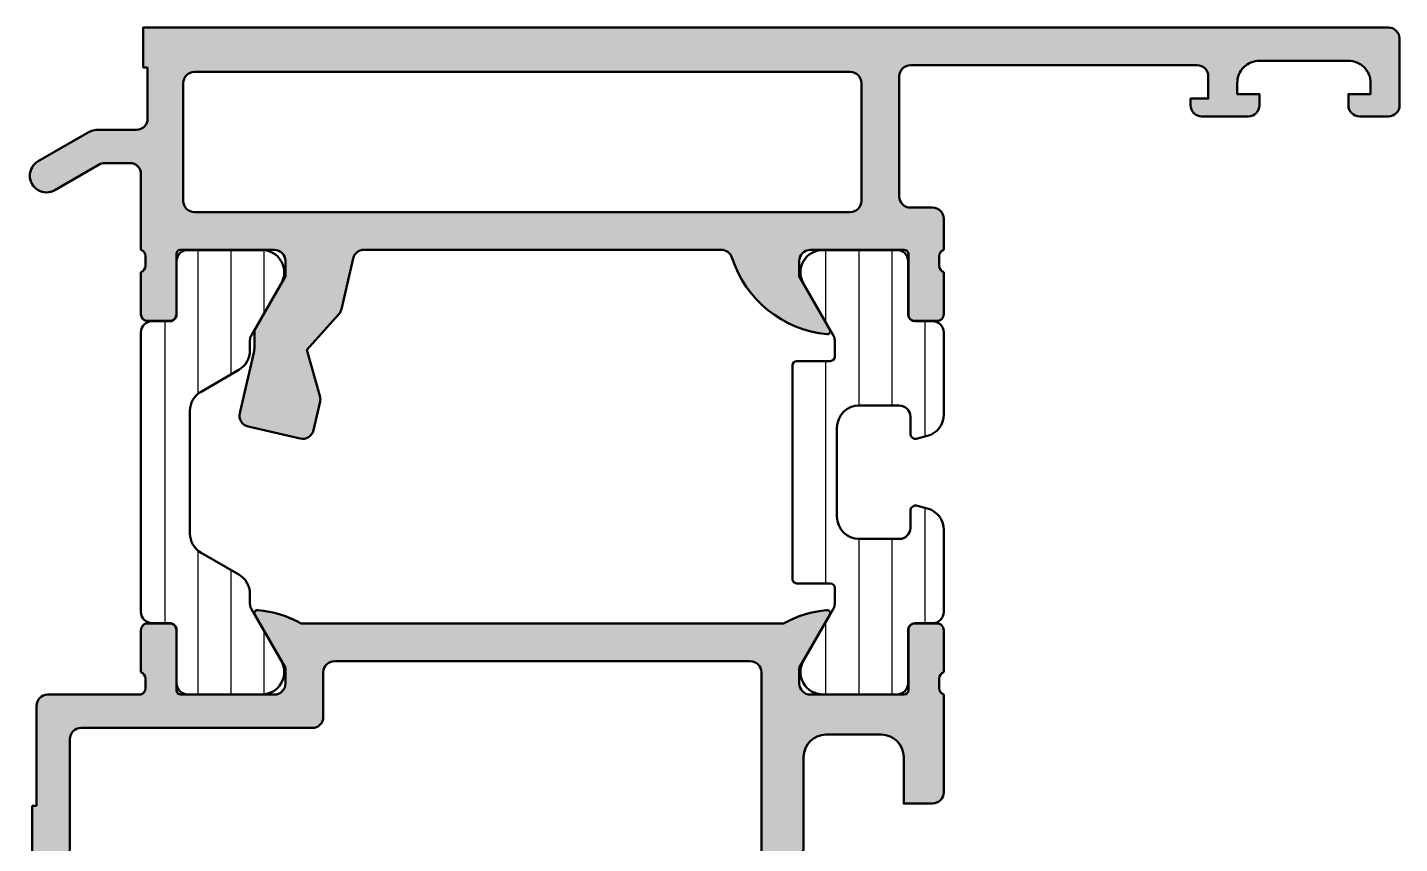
# Model space of a CAD drawing. Extents: x -4.7 to 57, y -73.4 to 0.
# Drawn here: x -4.7 to 57, y -36.7 to 0 of the extents above; entities that cross this region are included whole.
import ezdxf

# ---------------------------------------------------------------- set-up
doc = ezdxf.new("R2010")
doc.units = 0
for name, color, linetype, lineweight in [('0S-Alu contour', 7, 'Continuous', 50), ('0S-Alu hatch', 252, 'Continuous', 25), ('0S-Plastic contour', 254, 'Continuous', 50), ('0S-Plastic hatch', 253, 'Continuous', 25)]:
    doc.layers.add(name, color=color, linetype=linetype, lineweight=lineweight)
pattern_1 = [(90, (0, 0), (-1.4859, 0), [])]

# ---------------------------------------------------------------- blocks, each defined once
blk = doc.blocks.new('479960__6F3F9EEA_A946_49CF_B6DF_E393B6984771_')
at = {"layer": '0S-Alu hatch'}
h = blk.add_hatch(color=256, dxfattribs=at)
edge = h.paths.add_edge_path()
edge.add_line((0.7000000000000002, -1.799999999999998), (0.5, -1.799999999999998))
edge.add_line((0.5, -1.799999999999998), (0.5, 0))
edge.add_line((0.5, 0), (56.5, 0))
edge.add_ellipse((56.5, -0.5000000000000105), major_axis=(-0.5000000000000105, 0), ratio=1, start_angle=180, end_angle=270, ccw=False)
edge.add_line((57.00000000000001, -0.5000000000000068), (57, -3.499999999999996))
edge.add_ellipse((56.50000000000001, -3.5), major_axis=(-0.4999999999999929, 0), ratio=1, start_angle=89.9999999999992, end_angle=180, ccw=False)
edge.add_line((56.5, -3.999999999999993), (55.2, -3.999999999999996))
edge.add_ellipse((55.19999999999999, -3.500000000000001), major_axis=(-0.4999999999999947, 0), ratio=1, start_angle=0, end_angle=90.0000000000008, ccw=False)
edge.add_line((54.7, -3.499999999999996), (54.69999999999999, -2.999999999999996))
edge.add_line((54.69999999999999, -2.999999999999996), (55.7, -2.999999999999996))
edge.add_line((55.7, -2.999999999999996), (55.7, -2.499999999999994))
edge.add_arc((54.69999999999998, -2.500000000000007), 1.000000000000007, 0, 90.0000000000004)
edge.add_line((54.69999999999998, -1.5), (50.7, -1.499999999999996))
edge.add_arc((50.69999999999999, -2.500000000000004), 1.000000000000007, 89.99999999999959, 180)
edge.add_line((49.69999999999998, -2.500000000000004), (49.69999999999999, -2.999999999999998))
edge.add_line((49.69999999999999, -2.999999999999998), (50.7, -2.999999999999998))
edge.add_line((50.7, -2.999999999999998), (50.7, -3.499999999999996))
edge.add_ellipse((50.2, -3.5), major_axis=(-0.4999999999999929, 0), ratio=1, start_angle=90, end_angle=180, ccw=False)
edge.add_line((50.2, -3.999999999999992), (48.09999999999999, -3.999999999999998))
edge.add_ellipse((48.09999999999998, -3.500000000000003), major_axis=(-0.4999999999999947, 0), ratio=1, start_angle=0, end_angle=90.0000000000008, ccw=False)
edge.add_line((47.59999999999999, -3.499999999999998), (47.59999999999999, -3.199999999999995))
edge.add_line((47.59999999999999, -3.199999999999995), (48.39999999999999, -3.199999999999995))
edge.add_line((48.39999999999999, -3.199999999999995), (48.39999999999999, -2.199999999999993))
edge.add_arc((47.9, -2.199999999999993), 0.5, 0, 90)
edge.add_line((47.9, -1.699999999999993), (35, -1.699999999999993))
edge.add_arc((35, -2.199999999999991), 0.4999999999999974, 90.00000000000081, 180)
edge.add_line((34.5, -2.199999999999991), (34.5, -7.599999999999998))
edge.add_arc((35, -7.600000000000004), 0.5, 180, 269.9999999999992)
edge.add_line((35, -8.100000000000003), (36, -8.1))
edge.add_ellipse((36, -8.599999999999996), major_axis=(-0.4999999999999965, 0), ratio=1, start_angle=180, end_angle=270.0000000000008, ccw=False)
edge.add_line((36.5, -8.6), (36.5, -10))
edge.add_arc((36.6, -10.28284271247462), 0.2999999999999993, 109.4712206344896, 180)
edge.add_line((36.29999999999999, -10.28284271247462), (36.30000000000001, -10.71715728752539))
edge.add_arc((36.60000000000002, -10.71715728752538), 0.3000000000000114, 180, 250.5287793655027)
edge.add_line((36.49999999999998, -11), (36.5, -12.89999999999996))
edge.add_ellipse((36.19999999999996, -12.89999999999996), major_axis=(-0.3000000000000398, 0), ratio=1, start_angle=89.99999999999869, end_angle=180, ccw=False)
edge.add_line((36.19999999999996, -13.2), (35.21000000000004, -13.2))
edge.add_ellipse((35.21000000000004, -12.89999999999996), major_axis=(-0.3000000000000344, 0), ratio=1, start_angle=0, end_angle=90.00000000000142, ccw=False)
edge.add_line((34.91, -12.89999999999996), (34.90999999999999, -10.2))
edge.add_arc((34.71, -10.2), 0.1999999999999957, 0, 89.99999999999797)
edge.add_line((34.71, -10), (30.50000000000002, -10))
edge.add_arc((30.50000000000002, -10.5), 0.5, 90, 180)
edge.add_line((30.00000000000002, -10.5), (30.00000000000001, -11.2))
edge.add_line((30.00000000000001, -11.2), (31.38149545762237, -13.59282032302755))
edge.add_ellipse((31.26188021535171, -13.6618802153517), major_axis=(-0.1381197846482996, 0), ratio=1, start_angle=84.37742244920918, end_angle=209.9999999999984, ccw=False)
edge.add_ellipse((31.7382232411738, -8.823391138152179), major_axis=(-5.000000000000012, 0), ratio=1, start_angle=17.748416356070322, end_angle=84.37742244920668, ccw=False)
edge.add_arc((26.5, -10.5), 0.4999999999999938, 17.74841635606954, 89.99999999999959)
edge.add_line((26.50000000000001, -10), (10.42605878489649, -10))
edge.add_arc((10.42605878489649, -10.5), 0.5, 90, 167)
edge.add_line((9.938873752503868, -10.38752447282807), (9.411098727988964, -12.67356925856408))
edge.add_ellipse((8.923913695596301, -12.56109373139212), major_axis=(-0.5000000000000502, 0), ratio=1, start_angle=138.1892062570279, end_angle=166.9999999999983, ccw=False)
edge.add_line((9.296588906013241, -12.89443017935534), (7.860499447924798, -14.5))
edge.add_line((7.860499447924798, -14.5), (8.447412619281756, -16.57261677834698))
edge.add_ellipse((7.966329277995487, -16.7088475338205), major_axis=(-0.5000000000000471, 0), ratio=1, start_angle=167.0000000000016, end_angle=195.8107937429721, ccw=False)
edge.add_line((8.453514310388154, -16.82132306099243), (8.15542827605398, -18.11247552717193))
edge.add_ellipse((7.668243243661364, -18), major_axis=(-0.4999999999999988, 0), ratio=1, start_angle=77.00000000000011, end_angle=166.9999999999998, ccw=False)
edge.add_line((7.555767716489432, -18.48718503239261), (5.217279561004867, -17.94730250196734))
edge.add_ellipse((5.329755088176797, -17.46011746957472), major_axis=(-0.4999999999999989, 0), ratio=1, start_angle=-12.999999999999773, end_angle=77.00000000000023, ccw=False)
edge.add_line((4.842570055784181, -17.34764194240279), (5.487185032392616, -14.55550772302111))
edge.add_arc((4.999999999999999, -14.44303219584918), 0.5000000000000009, 346.9999999999996, 360)
edge.add_line((5.5, -14.44303219584918), (5.5, -13.6618802153517))
edge.add_ellipse((5.63811978464829, -13.6618802153517), major_axis=(-0.1381197846482909, 0), ratio=1, start_angle=330.00000000000045, end_angle=360, ccw=False)
edge.add_line((5.518504542377634, -13.59282032302756), (6.9, -11.2))
edge.add_line((6.9, -11.2), (6.9, -10.5))
edge.add_arc((6.4, -10.5), 0.5, 0, 90)
edge.add_line((6.4, -10), (2.189999999999998, -10))
edge.add_arc((2.189999999999998, -10.2), 0.1999999999999993, 89.99999999999987, 180)
edge.add_line((1.989999999999998, -10.2), (1.989999999999995, -12.89999999999996))
edge.add_ellipse((1.689999999999955, -12.89999999999996), major_axis=(-0.3000000000000404, 0), ratio=1, start_angle=90.00000000000023, end_angle=180, ccw=False)
edge.add_line((1.689999999999956, -13.2), (0.7000000000000366, -13.2))
edge.add_ellipse((0.7000000000000371, -12.89999999999996), major_axis=(-0.3000000000000398, 0), ratio=1, start_angle=0, end_angle=89.99999999999989, ccw=False)
edge.add_line((0.3999999999999973, -12.89999999999996), (0.3999999999999968, -11))
edge.add_arc((0.2999999999999957, -10.71715728752538), 0.3000000000000015, 289.4712206344909, 360)
edge.add_line((0.5999999999999972, -10.71715728752538), (0.5999999999999979, -10.28284271247462))
edge.add_arc((0.2999999999999977, -10.28284271247462), 0.3000000000000002, 0, 70.52877936550904)
edge.add_line((0.399999999999999, -10), (0.3999999999999977, -6.599999999999999))
edge.add_arc((-0.1000000000000019, -6.599999999999999), 0.4999999999999996, 0, 89.99999999999994)
edge.add_line((-0.1000000000000014, -6.099999999999999), (-1.232050807568876, -6.099999999999998))
edge.add_arc((-1.232050807568876, -6.599999999999996), 0.4999999999999974, 90.00000000000007, 120.0000000000002)
edge.add_line((-1.482050807568876, -6.16698729810778), (-3.475000000000001, -7.317617050839134))
edge.add_ellipse((-3.850000000000001, -6.668097998000805), major_axis=(-0.75, 0), ratio=1, start_angle=-60.000000000000114, end_angle=120.00000000000011, ccw=False)
edge.add_line((-4.225000000000001, -6.018578945162476), (-2, -4.73397459621556))
edge.add_ellipse((-1.499999999999994, -5.600000000000022), major_axis=(-1.000000000000023, 0), ratio=1, start_angle=270.00000000000034, end_angle=299.99999999999966, ccw=False)
edge.add_line((-1.5, -4.599999999999999), (0.2000000000000002, -4.599999999999997))
edge.add_arc((0.2000000000000002, -4.099999999999997), 0.5, 270, 360)
edge.add_line((0.7000000000000002, -4.099999999999997), (0.7000000000000002, -1.799999999999998))
edge = h.paths.add_edge_path()
edge.add_line((32.8, -7.799999999999999), (32.8, -2.5))
edge.add_arc((32.3, -2.499999999999997), 0.5, 0, 89.9999999999992)
edge.add_line((32.3, -2.000000000000001), (2.79999999999999, -2))
edge.add_arc((2.79999999999999, -2.5), 0.5, 90, 180)
edge.add_line((2.29999999999999, -2.5), (2.29999999999999, -7.800000000000001))
edge.add_arc((2.799999999999988, -7.800000000000001), 0.4999999999999987, 180, 270.0000000000001)
edge.add_line((2.799999999999989, -8.3), (32.3, -8.299999999999997))
edge.add_arc((32.3, -7.799999999999999), 0.4999999999999974, 270.0000000000008, 360)
at = {"layer": '0S-Alu contour', "color": 7}
for points in [[(0.7000000000000002, -1.799999999999998), (0.5, -1.799999999999998), (0.5, 0), (56.5, 0)], [(57.00000000000001, -0.5000000000000068), (57, -3.499999999999996)], [(0.7000000000000002, -4.099999999999997), (0.7000000000000002, -1.799999999999998)], [(47.9, -1.699999999999993), (35, -1.699999999999993)], [(54.69999999999998, -1.5), (50.7, -1.499999999999996)], [(32.3, -2.000000000000001), (2.79999999999999, -2)], [(34.5, -2.199999999999991), (34.5, -7.599999999999998)], [(47.59999999999999, -3.499999999999998), (47.59999999999999, -3.199999999999995), (48.39999999999999, -3.199999999999995), (48.39999999999999, -2.199999999999993)], [(2.29999999999999, -2.5), (2.29999999999999, -7.800000000000001)], [(32.8, -7.799999999999999), (32.8, -2.5)], [(49.69999999999998, -2.500000000000004), (49.69999999999999, -2.999999999999998), (50.7, -2.999999999999998), (50.7, -3.499999999999996)], [(54.7, -3.499999999999996), (54.69999999999999, -2.999999999999996), (55.7, -2.999999999999996), (55.7, -2.499999999999994)], [(50.2, -3.999999999999992), (48.09999999999999, -3.999999999999998)], [(56.5, -3.999999999999993), (55.2, -3.999999999999996)], [(-4.225000000000001, -6.018578945162476), (-2, -4.73397459621556)], [(-1.5, -4.599999999999999), (0.2000000000000002, -4.599999999999997)], [(-1.482050807568876, -6.16698729810778), (-3.475000000000001, -7.317617050839134)], [(-0.1000000000000014, -6.099999999999999), (-1.232050807568876, -6.099999999999998)], [(0.399999999999999, -10), (0.3999999999999977, -6.599999999999999)], [(2.799999999999989, -8.3), (32.3, -8.299999999999997)], [(35, -8.100000000000003), (36, -8.1)], [(36.5, -8.6), (36.5, -10)], [(0.5999999999999972, -10.71715728752538), (0.5999999999999979, -10.28284271247462)], [(1.989999999999998, -10.2), (1.989999999999995, -12.89999999999996)], [(6.4, -10), (2.189999999999998, -10)], [(9.938873752503868, -10.38752447282807), (9.411098727988964, -12.67356925856408)], [(26.50000000000001, -10), (10.42605878489649, -10)], [(34.71, -10), (30.50000000000002, -10)], [(34.91, -12.89999999999996), (34.90999999999999, -10.2)], [(36.29999999999999, -10.28284271247462), (36.30000000000001, -10.71715728752539)], [(0.3999999999999973, -12.89999999999996), (0.3999999999999968, -11)], [(5.518504542377634, -13.59282032302756), (6.9, -11.2), (6.9, -10.5)], [(30.00000000000002, -10.5), (30.00000000000001, -11.2), (31.38149545762237, -13.59282032302755)], [(36.49999999999998, -11), (36.5, -12.89999999999996)], [(9.296588906013241, -12.89443017935534), (7.860499447924798, -14.5), (8.447412619281756, -16.57261677834698)], [(1.689999999999956, -13.2), (0.7000000000000366, -13.2)], [(36.19999999999996, -13.2), (35.21000000000004, -13.2)], [(5.5, -14.44303219584918), (5.5, -13.6618802153517)], [(4.842570055784181, -17.34764194240279), (5.487185032392616, -14.55550772302111)], [(8.453514310388154, -16.82132306099243), (8.15542827605398, -18.11247552717193)], [(7.555767716489432, -18.48718503239261), (5.217279561004867, -17.94730250196734)]]:
    blk.add_lwpolyline(points, dxfattribs=at)
at = {"layer": '0S-Alu contour', "color": 7, "extrusion": (0, 0, -1)}
for centre, radius, start, end in [((-56.5, -0.5000000000000105), 0.5000000000000105, 90, 180), ((-48.09999999999998, -3.500000000000003), 0.4999999999999947, 269.9999999999992, 0), ((-50.2, -3.5), 0.4999999999999929, 180, 270), ((-55.19999999999999, -3.500000000000001), 0.4999999999999947, 269.9999999999992, 0), ((-56.50000000000001, -3.5), 0.4999999999999929, 180, 270.0000000000008), ((1.499999999999994, -5.600000000000022), 1.000000000000023, 60.00000000000036, 89.99999999999964), ((3.850000000000001, -6.668097998000805), 0.75, 240, 60), ((-36, -8.599999999999996), 0.4999999999999965, 89.9999999999992, 180), ((-31.7382232411738, -8.823391138152179), 5.000000000000012, 275.6225775507934, 342.2515836439297), ((-0.7000000000000371, -12.89999999999996), 0.3000000000000398, 270.0000000000001, 0), ((-1.689999999999955, -12.89999999999996), 0.3000000000000405, 180, 269.9999999999998), ((-8.923913695596301, -12.56109373139212), 0.5000000000000502, 193.0000000000018, 221.8107937429722), ((-35.21000000000004, -12.89999999999996), 0.3000000000000345, 269.9999999999986, 0), ((-36.19999999999996, -12.89999999999996), 0.3000000000000398, 180, 270.0000000000013), ((-5.63811978464829, -13.6618802153517), 0.1381197846482909, 0, 29.99999999999956), ((-31.26188021535171, -13.6618802153517), 0.1381197846482996, 150.0000000000016, 275.6225775507908), ((-7.966329277995487, -16.7088475338205), 0.5000000000000471, 164.1892062570279, 192.9999999999985), ((-5.329755088176797, -17.46011746957472), 0.4999999999999989, 282.9999999999998, 12.99999999999985), ((-7.668243243661364, -18), 0.4999999999999988, 193.0000000000003, 283)]:
    blk.add_arc(centre, radius, start, end, dxfattribs=at)
at = {"layer": '0S-Alu contour', "color": 7}
for centre, radius, start, end in [((35, -2.199999999999991), 0.4999999999999974, 90.00000000000081, 180), ((47.9, -2.199999999999993), 0.5, 0, 90), ((50.69999999999999, -2.500000000000004), 1.000000000000007, 89.99999999999959, 180), ((54.69999999999998, -2.500000000000007), 1.000000000000007, 0, 90.0000000000004), ((2.79999999999999, -2.5), 0.5, 90, 180), ((32.3, -2.499999999999997), 0.5, 0, 89.9999999999992), ((0.2000000000000002, -4.099999999999997), 0.5, 270, 0), ((-1.232050807568876, -6.599999999999996), 0.4999999999999974, 90.00000000000007, 120.0000000000002), ((-0.1000000000000019, -6.599999999999999), 0.4999999999999996, 0, 89.99999999999994), ((2.799999999999988, -7.800000000000001), 0.4999999999999987, 180, 270.0000000000001), ((32.3, -7.799999999999999), 0.4999999999999974, 270.0000000000008, 0), ((35, -7.600000000000004), 0.5, 180, 269.9999999999992), ((0.2999999999999977, -10.28284271247462), 0.3000000000000002, 0, 70.52877936550904), ((2.189999999999998, -10.2), 0.1999999999999993, 89.99999999999987, 180), ((6.4, -10.5), 0.5, 0, 90), ((10.42605878489649, -10.5), 0.5, 90, 167), ((26.5, -10.5), 0.4999999999999938, 17.74841635606954, 89.99999999999959), ((30.50000000000002, -10.5), 0.5, 90, 180), ((34.71, -10.2), 0.1999999999999957, 0, 89.99999999999797), ((36.6, -10.28284271247462), 0.2999999999999993, 109.4712206344896, 180), ((0.2999999999999957, -10.71715728752538), 0.3000000000000015, 289.4712206344909, 0), ((36.60000000000002, -10.71715728752538), 0.3000000000000114, 180, 250.5287793655027), ((4.999999999999999, -14.44303219584918), 0.5000000000000009, 346.9999999999996, 0)]:
    blk.add_arc(centre, radius, start, end, dxfattribs=at)
blk = doc.blocks.new('479980__9BAE964B_9F38_401B_A951_C3E86B6F2537_')
at = {"layer": '0S-Alu hatch'}
h = blk.add_hatch(color=256, dxfattribs=at)
edge = h.paths.add_edge_path()
edge.add_line((-4.500000000000003, -35), (-4.300000000000003, -35))
edge.add_line((-4.300000000000003, -35), (-4.300000000000002, -30.5))
edge.add_ellipse((-3.800000000000002, -30.50000000000001), major_axis=(-0.4999999999999996, 0), ratio=1, start_angle=270.0000000000002, end_angle=360, ccw=False)
edge.add_line((-3.800000000000005, -30), (0.3999999999999959, -30))
edge.add_arc((0.2999999999999989, -29.71715728752538), 0.3000000000000021, 289.4712206344902, 360)
edge.add_line((0.600000000000001, -29.71715728752538), (0.5999999999999979, -29.28284271247462))
edge.add_arc((0.2999999999999989, -29.28284271247462), 0.2999999999999989, 0, 70.5287793655095)
edge.add_line((0.3999999999999977, -29), (0.3999999999999968, -27.10000000000004))
edge.add_ellipse((0.7000000000000386, -27.10000000000005), major_axis=(-0.3000000000000418, 0), ratio=1, start_angle=269.9999999999999, end_angle=360, ccw=False)
edge.add_line((0.7000000000000393, -26.80000000000001), (1.689999999999956, -26.80000000000001))
edge.add_ellipse((1.689999999999956, -27.10000000000004), major_axis=(-0.3000000000000398, 0), ratio=1, start_angle=180, end_angle=269.9999999999999, ccw=False)
edge.add_line((1.989999999999995, -27.10000000000004), (1.989999999999999, -29.8))
edge.add_arc((2.189999999999999, -29.8), 0.2000000000000002, 180, 269.9999999999998)
edge.add_line((2.189999999999998, -30), (6.400000000000002, -30))
edge.add_arc((6.400000000000003, -29.50000000000001), 0.4999999999999965, 269.9999999999998, 360)
edge.add_line((6.9, -29.50000000000001), (6.900000000000002, -28.80000000000001))
edge.add_line((6.900000000000002, -28.80000000000001), (5.518504542377637, -26.40717967697245))
edge.add_ellipse((5.638119784648297, -26.3381197846483), major_axis=(-0.1381197846482951, 0), ratio=1, start_angle=-95.3285864386682, end_angle=30.000000000000284, ccw=False)
edge.add_ellipse((5.186609754141765, -31.17898932645395), major_axis=(-5.00000000000014, 0), ratio=1, start_angle=241.1395438069942, end_angle=264.6714135613321, ccw=False)
edge.add_line((7.600000000000002, -26.79999999999999), (29.3, -26.8))
edge.add_ellipse((31.71339024585826, -31.17898932645399), major_axis=(-5.000000000000175, 0), ratio=1, start_angle=275.3285864386682, end_angle=298.86045619300586, ccw=False)
edge.add_ellipse((31.2618802153517, -26.33811978464831), major_axis=(-0.1381197846482978, 0), ratio=1, start_angle=150.0000000000004, end_angle=275.32858643866734, ccw=False)
edge.add_line((31.38149545762236, -26.40717967697245), (30, -28.80000000000001))
edge.add_line((30, -28.80000000000001), (30, -29.50000000000001))
edge.add_arc((30.5, -29.50000000000001), 0.5, 180, 270)
edge.add_line((30.5, -30.00000000000001), (34.71000000000001, -30.00000000000001))
edge.add_arc((34.71, -29.80000000000001), 0.1999999999999993, 270.0000000000041, 360)
edge.add_line((34.91, -29.80000000000001), (34.91, -27.10000000000004))
edge.add_ellipse((35.21000000000003, -27.10000000000004), major_axis=(-0.3000000000000327, 0), ratio=1, start_angle=269.99999999999864, end_angle=360, ccw=False)
edge.add_line((35.21000000000004, -26.80000000000001), (36.19999999999996, -26.80000000000001))
edge.add_ellipse((36.19999999999997, -27.10000000000004), major_axis=(-0.3000000000000327, 0), ratio=1, start_angle=180, end_angle=270.00000000000136, ccw=False)
edge.add_line((36.5, -27.10000000000004), (36.5, -29.00000000000001))
edge.add_arc((36.6, -29.28284271247463), 0.3000000000000043, 109.4712206344897, 180)
edge.add_line((36.29999999999999, -29.28284271247463), (36.30000000000001, -29.71715728752539))
edge.add_arc((36.6, -29.7171572875254), 0.29999999999999, 180, 250.5287793655099)
edge.add_line((36.5, -30.00000000000001), (36.5, -34.40000000000001))
edge.add_ellipse((36, -34.40000000000001), major_axis=(-0.5, 0), ratio=1, start_angle=90, end_angle=180, ccw=False)
edge.add_line((36, -34.90000000000001), (34.70000000000001, -34.90000000000001))
edge.add_line((34.70000000000001, -34.90000000000001), (34.70000000000001, -32.80000000000001))
edge.add_arc((33.7, -32.80000000000001), 1, 0, 90)
edge.add_line((33.7, -31.80000000000001), (31.2, -31.80000000000001))
edge.add_arc((31.2, -32.80000000000001), 1, 90, 180)
edge.add_line((30.2, -32.80000000000001), (30.2, -37))
edge.add_arc((30.725, -37.50000000000001), 0.7250000000000014, 136.3971810272959, 223.6028189727039)
edge.add_line((30.2, -38.00000000000002), (30.2, -42.2))
edge.add_arc((31.2, -42.2), 1, 180, 270)
edge.add_line((31.2, -43.2), (33.7, -43.20000000000001))
edge.add_arc((33.7, -42.20000000000001), 1, 270, 360)
edge.add_line((34.70000000000001, -42.20000000000001), (34.70000000000001, -40.1))
edge.add_line((34.70000000000001, -40.1), (36, -40.1))
edge.add_ellipse((36.00000000000001, -40.6), major_axis=(-0.4999999999999929, 0), ratio=1, start_angle=180, end_angle=270.0000000000008, ccw=False)
edge.add_line((36.5, -40.60000000000001), (36.5, -44.50000000000001))
edge.add_ellipse((36, -44.50000000000001), major_axis=(-0.5, 0), ratio=1, start_angle=90, end_angle=180, ccw=False)
edge.add_line((36, -45.00000000000001), (32, -45))
edge.add_arc((32.09999999999999, -45.28284271247462), 0.2999999999999987, 109.4712206344903, 180)
edge.add_line((31.8, -45.28284271247462), (31.8, -45.71715728752539))
edge.add_arc((32.09999999999999, -45.71715728752539), 0.3000000000000043, 180, 250.5287793655095)
edge.add_line((31.99999999999999, -46.00000000000001), (32, -47.89999999999997))
edge.add_ellipse((31.69999999999996, -47.89999999999998), major_axis=(-0.3000000000000327, 0), ratio=1, start_angle=89.99999999999869, end_angle=180, ccw=False)
edge.add_line((31.69999999999996, -48.20000000000001), (30.71000000000004, -48.20000000000001))
edge.add_ellipse((30.71000000000005, -47.89999999999995), major_axis=(-0.300000000000054, 0), ratio=1, start_angle=0, end_angle=89.99999999999869, ccw=False)
edge.add_line((30.40999999999999, -47.89999999999996), (30.40999999999999, -45.20000000000001))
edge.add_arc((30.21000000000001, -45.20000000000001), 0.1999999999999886, 0, 90.00000000000205)
edge.add_line((30.21, -45.00000000000002), (26, -45))
edge.add_arc((26, -45.5), 0.5, 90, 180)
edge.add_line((25.5, -45.5), (25.5, -46.2))
edge.add_line((25.5, -46.2), (26.88149545762236, -48.59282032302756))
edge.add_ellipse((26.7618802153517, -48.66188021535171), major_axis=(-0.1381197846483005, 0), ratio=1, start_angle=84.6714135613339, end_angle=209.999999999999, ccw=False)
edge.add_ellipse((27.21339024585816, -43.82101067354637), major_axis=(-4.999999999999822, 0), ratio=1, start_angle=61.139543806993174, end_angle=84.6714135613326, ccw=False)
edge.add_line((24.79999999999999, -48.20000000000001), (7.600000000000001, -48.2))
edge.add_ellipse((5.186609754141798, -43.82101067354614), major_axis=(-5.00000000000003, 0), ratio=1, start_angle=95.32858643866763, end_angle=118.860456193006, ccw=False)
edge.add_ellipse((5.638119784648294, -48.6618802153517), major_axis=(-0.1381197846482973, 0), ratio=1, start_angle=-29.99999999999949, end_angle=95.3285864386653, ccw=False)
edge.add_line((5.518504542377631, -48.59282032302755), (6.899999999999998, -46.2))
edge.add_line((6.899999999999998, -46.2), (6.899999999999998, -45.49999999999999))
edge.add_arc((6.399999999999998, -45.49999999999999), 0.5, 0, 90)
edge.add_line((6.399999999999998, -45), (2.189999999999999, -45))
edge.add_arc((2.19, -45.2), 0.2000000000000028, 90.00000000000026, 180)
edge.add_line((1.989999999999997, -45.2), (1.989999999999995, -47.89999999999996))
edge.add_ellipse((1.689999999999951, -47.89999999999995), major_axis=(-0.300000000000044, 0), ratio=1, start_angle=90.00000000000091, end_angle=180, ccw=False)
edge.add_line((1.689999999999956, -48.2), (0.7000000000000384, -48.2))
edge.add_ellipse((0.7000000000000322, -47.89999999999997), major_axis=(-0.3000000000000327, 0), ratio=1, start_angle=0, end_angle=90.0000000000012, ccw=False)
edge.add_line((0.3999999999999994, -47.89999999999996), (0.3999999999999986, -46))
edge.add_arc((0.2999999999999998, -45.71715728752538), 0.2999999999999993, 289.4712206344905, 360)
edge.add_line((0.5999999999999992, -45.71715728752538), (0.5999999999999996, -45.28284271247462))
edge.add_arc((0.2999999999999998, -45.28284271247462), 0.2999999999999998, 0, 70.52877936550915)
edge.add_line((0.4000000000000006, -45), (-3.800000000000003, -45))
edge.add_ellipse((-3.800000000000008, -44.50000000000001), major_axis=(-0.4999999999999929, 0), ratio=1, start_angle=0, end_angle=90.00000000000063, ccw=False)
edge.add_line((-4.300000000000001, -44.5), (-4.300000000000003, -40))
edge.add_line((-4.300000000000003, -40), (-4.500000000000003, -40))
edge.add_line((-4.500000000000003, -40), (-4.500000000000003, -35))
edge = h.paths.add_edge_path()
edge.add_line((8.6, -29), (8.6, -31))
edge.add_ellipse((8.099999999999996, -31), major_axis=(-0.5000000000000036, 0), ratio=1, start_angle=90.00000000000023, end_angle=180, ccw=False)
edge.add_line((8.099999999999998, -31.5), (-2.300000000000006, -31.5))
edge.add_arc((-2.300000000000004, -32), 0.5, 90.00000000000018, 180)
edge.add_line((-2.800000000000003, -32), (-2.800000000000003, -37))
edge.add_arc((-2.275000000000005, -37.5), 0.7249999999999986, 136.3971810272962, 223.6028189727037)
edge.add_line((-2.800000000000003, -38), (-2.800000000000002, -43))
edge.add_arc((-2.300000000000002, -43), 0.5, 180, 269.9999999999999)
edge.add_line((-2.300000000000002, -43.5), (8.100000000000001, -43.5))
edge.add_ellipse((8.100000000000003, -44), major_axis=(-0.5000000000000036, 0), ratio=1, start_angle=180, end_angle=270.0000000000004, ccw=False)
edge.add_line((8.600000000000007, -44), (8.600000000000001, -46))
edge.add_arc((9.100000000000003, -46), 0.5000000000000018, 180, 270.0000000000002)
edge.add_line((9.100000000000003, -46.5), (23.3, -46.5))
edge.add_arc((23.3, -46), 0.5, 270.0000000000004, 360)
edge.add_line((23.79999999999999, -46), (23.79999999999999, -43.99999999999999))
edge.add_ellipse((24.3, -43.99999999999999), major_axis=(-0.5, 0), ratio=1, start_angle=270, end_angle=360, ccw=False)
edge.add_line((24.3, -43.49999999999999), (27.8, -43.5))
edge.add_arc((27.79999999999999, -43), 0.5, 270.0000000000008, 360)
edge.add_line((28.3, -42.99999999999999), (28.3, -29))
edge.add_arc((27.79999999999999, -29), 0.5, 0, 89.9999999999992)
edge.add_line((27.8, -28.5), (9.099999999999998, -28.5))
edge.add_arc((9.100000000000001, -29), 0.5000000000000036, 90.0000000000004, 180)
at = {"layer": '0S-Alu contour', "color": 7}
for points in [[(6.9, -29.50000000000001), (6.900000000000002, -28.80000000000001), (5.518504542377637, -26.40717967697245)], [(31.38149545762236, -26.40717967697245), (30, -28.80000000000001), (30, -29.50000000000001)], [(0.3999999999999977, -29), (0.3999999999999968, -27.10000000000004)], [(0.7000000000000393, -26.80000000000001), (1.689999999999956, -26.80000000000001)], [(1.989999999999995, -27.10000000000004), (1.989999999999999, -29.8)], [(7.600000000000002, -26.79999999999999), (29.3, -26.8)], [(34.91, -29.80000000000001), (34.91, -27.10000000000004)], [(35.21000000000004, -26.80000000000001), (36.19999999999996, -26.80000000000001)], [(36.5, -27.10000000000004), (36.5, -29.00000000000001)], [(8.6, -29), (8.6, -31)], [(27.8, -28.5), (9.099999999999998, -28.5)], [(28.3, -42.99999999999999), (28.3, -29)], [(0.600000000000001, -29.71715728752538), (0.5999999999999979, -29.28284271247462)], [(36.29999999999999, -29.28284271247463), (36.30000000000001, -29.71715728752539)], [(-3.800000000000005, -30), (0.3999999999999959, -30)], [(2.189999999999998, -30), (6.400000000000002, -30)], [(30.5, -30.00000000000001), (34.71000000000001, -30.00000000000001)], [(36.5, -30.00000000000001), (36.5, -34.40000000000001)], [(-4.500000000000003, -35), (-4.300000000000003, -35), (-4.300000000000002, -30.5)], [(-2.800000000000003, -32), (-2.800000000000003, -37)], [(8.099999999999998, -31.5), (-2.300000000000006, -31.5)], [(33.7, -31.80000000000001), (31.2, -31.80000000000001)], [(30.2, -32.80000000000001), (30.2, -37)], [(36, -34.90000000000001), (34.70000000000001, -34.90000000000001), (34.70000000000001, -32.80000000000001)], [(-4.300000000000001, -44.5), (-4.300000000000003, -40), (-4.500000000000003, -40), (-4.500000000000003, -35)], [(-2.800000000000003, -38), (-2.800000000000002, -43)], [(30.2, -38.00000000000002), (30.2, -42.2)], [(34.70000000000001, -42.20000000000001), (34.70000000000001, -40.1), (36, -40.1)], [(36.5, -40.60000000000001), (36.5, -44.50000000000001)], [(-2.300000000000002, -43.5), (8.100000000000001, -43.5)], [(24.3, -43.49999999999999), (27.8, -43.5)], [(31.2, -43.2), (33.7, -43.20000000000001)], [(8.600000000000007, -44), (8.600000000000001, -46)], [(23.79999999999999, -46), (23.79999999999999, -43.99999999999999)], [(0.4000000000000006, -45), (-3.800000000000003, -45)], [(6.399999999999998, -45), (2.189999999999999, -45)], [(30.21, -45.00000000000002), (26, -45)], [(36, -45.00000000000001), (32, -45)], [(0.5999999999999992, -45.71715728752538), (0.5999999999999996, -45.28284271247462)], [(1.989999999999997, -45.2), (1.989999999999995, -47.89999999999996)], [(5.518504542377631, -48.59282032302755), (6.899999999999998, -46.2), (6.899999999999998, -45.49999999999999)], [(25.5, -45.5), (25.5, -46.2), (26.88149545762236, -48.59282032302756)], [(30.40999999999999, -47.89999999999996), (30.40999999999999, -45.20000000000001)], [(31.8, -45.28284271247462), (31.8, -45.71715728752539)], [(0.3999999999999994, -47.89999999999996), (0.3999999999999986, -46)], [(31.99999999999999, -46.00000000000001), (32, -47.89999999999997)], [(9.100000000000003, -46.5), (23.3, -46.5)], [(1.689999999999956, -48.2), (0.7000000000000384, -48.2)], [(24.79999999999999, -48.20000000000001), (7.600000000000001, -48.2)], [(31.69999999999996, -48.20000000000001), (30.71000000000004, -48.20000000000001)]]:
    blk.add_lwpolyline(points, dxfattribs=at)
at = {"layer": '0S-Alu contour', "color": 7, "extrusion": (0, 0, -1)}
for centre, radius, start, end in [((-5.638119784648297, -26.3381197846483), 0.1381197846482951, 329.9999999999997, 95.32858643866815), ((-5.186609754141765, -31.17898932645395), 5.00000000000014, 95.32858643866793, 118.8604561930058), ((-31.71339024585826, -31.17898932645399), 5.000000000000175, 61.13954380699412, 84.6714135613318), ((-31.2618802153517, -26.33811978464831), 0.1381197846482978, 84.67141356133263, 209.9999999999997), ((-0.7000000000000386, -27.10000000000005), 0.3000000000000418, 0, 90.00000000000011), ((-1.689999999999956, -27.10000000000004), 0.3000000000000398, 90.00000000000011, 180), ((-35.21000000000003, -27.10000000000004), 0.3000000000000327, 0, 90.00000000000136), ((-36.19999999999997, -27.10000000000004), 0.3000000000000327, 89.99999999999864, 180), ((3.800000000000002, -30.50000000000001), 0.4999999999999996, 0, 89.99999999999974), ((-8.099999999999996, -31), 0.5000000000000036, 180, 269.9999999999998), ((-36, -34.40000000000001), 0.5, 180, 270), ((-36.00000000000001, -40.6), 0.4999999999999929, 89.9999999999992, 180), ((-8.100000000000003, -44), 0.5000000000000036, 89.99999999999959, 180), ((-24.3, -43.99999999999999), 0.5, 0, 90), ((3.800000000000008, -44.50000000000001), 0.4999999999999929, 269.9999999999994, 0), ((-36, -44.50000000000001), 0.5, 180, 270), ((-0.7000000000000322, -47.89999999999997), 0.3000000000000327, 269.9999999999988, 0), ((-1.689999999999951, -47.89999999999995), 0.300000000000044, 180, 269.9999999999991), ((-30.71000000000005, -47.89999999999995), 0.300000000000054, 270.0000000000013, 0), ((-31.69999999999996, -47.89999999999998), 0.3000000000000327, 180, 270.0000000000013), ((-5.638119784648294, -48.6618802153517), 0.1381197846482973, 264.6714135613347, 29.99999999999952), ((-5.186609754141798, -43.82101067354614), 5.00000000000003, 241.139543806994, 264.6714135613324), ((-27.21339024585816, -43.82101067354637), 4.999999999999822, 275.3285864386674, 298.8604561930068), ((-26.7618802153517, -48.66188021535171), 0.1381197846483005, 150.000000000001, 275.3285864386661)]:
    blk.add_arc(centre, radius, start, end, dxfattribs=at)
at = {"layer": '0S-Alu contour', "color": 7}
for centre, radius, start, end in [((0.2999999999999989, -29.28284271247462), 0.2999999999999989, 0, 70.5287793655095), ((9.100000000000001, -29), 0.5000000000000036, 90.0000000000004, 180), ((27.79999999999999, -29), 0.5, 0, 89.9999999999992), ((36.6, -29.28284271247463), 0.3000000000000043, 109.4712206344897, 180), ((6.400000000000003, -29.50000000000001), 0.4999999999999965, 269.9999999999998, 0), ((30.5, -29.50000000000001), 0.5, 180, 270), ((0.2999999999999989, -29.71715728752538), 0.3000000000000021, 289.4712206344902, 0), ((2.189999999999999, -29.8), 0.2000000000000002, 180, 269.9999999999998), ((34.71, -29.80000000000001), 0.1999999999999993, 270.0000000000041, 0), ((36.6, -29.7171572875254), 0.29999999999999, 180, 250.5287793655099), ((-2.300000000000004, -32), 0.5, 90.00000000000018, 180), ((31.2, -32.80000000000001), 1, 90, 180), ((33.7, -32.80000000000001), 1, 0, 90), ((-2.275000000000005, -37.5), 0.7249999999999986, 136.3971810272962, 223.6028189727037), ((30.725, -37.50000000000001), 0.7250000000000014, 136.3971810272959, 223.6028189727039), ((31.2, -42.2), 1, 180, 270), ((33.7, -42.20000000000001), 1, 270, 0), ((-2.300000000000002, -43), 0.5, 180, 269.9999999999999), ((27.79999999999999, -43), 0.5, 270.0000000000008, 0), ((0.2999999999999998, -45.28284271247462), 0.2999999999999998, 0, 70.52877936550915), ((2.19, -45.2), 0.2000000000000028, 90.00000000000026, 180), ((6.399999999999998, -45.49999999999999), 0.5, 0, 90), ((26, -45.5), 0.5, 90, 180), ((30.21000000000001, -45.20000000000001), 0.1999999999999886, 0, 90.00000000000205), ((32.09999999999999, -45.28284271247462), 0.2999999999999987, 109.4712206344903, 180), ((0.2999999999999998, -45.71715728752538), 0.2999999999999993, 289.4712206344905, 0), ((9.100000000000003, -46), 0.5000000000000018, 180, 270.0000000000002), ((23.3, -46), 0.5, 270.0000000000004, 0), ((32.09999999999999, -45.71715728752539), 0.3000000000000043, 180, 250.5287793655095)]:
    blk.add_arc(centre, radius, start, end, dxfattribs=at)
blk = doc.blocks.new('278161__FB24F9A2_E590_43BF_9C8B_468E950C8721___4D151C5E_1529_4728_A06C_43177975DBAF_')
at = {"layer": '0S-Plastic hatch'}
h = blk.add_hatch(dxfattribs=at)
h.set_pattern_fill('ANSI31', color=256, scale=0.4680000000000001, angle=45, style=0)
h.set_pattern_definition(pattern_1)
edge = h.paths.add_edge_path()
edge.add_ellipse((32.69999999999999, -22), major_axis=(-1, 0), ratio=1, start_angle=0, end_angle=90, ccw=False)
edge.add_line((31.69999999999999, -22), (31.69999999999999, -18))
edge.add_ellipse((32.69999999999999, -18), major_axis=(-1, 0), ratio=1, start_angle=270, end_angle=360, ccw=False)
edge.add_line((32.69999999999999, -17), (34.49999999999999, -17))
edge.add_ellipse((34.49999999999999, -17.5), major_axis=(-0.5, 0), ratio=1, start_angle=180, end_angle=270, ccw=False)
edge.add_line((35, -17.5), (35, -18.25))
edge.add_arc((35.25, -18.24999999999998), 0.2500000000000071, 180, 284.9999999999974)
edge.add_line((35.31470476127562, -18.49148145657226), (35.75881904510251, -18.37248139287372))
edge.add_arc((35.49999999999999, -17.40655556658465), 1.000000000000004, 284.9999999999999, 360)
edge.add_line((36.5, -17.40655556658466), (36.49999999999999, -13.71))
edge.add_arc((36, -13.70999999999999), 0.4999999999999929, 0, 90.00000000000081)
edge.add_line((36, -13.21), (35.19999999999999, -13.21))
edge.add_ellipse((35.19999999999999, -12.91), major_axis=(-0.2999999999999989, 0), ratio=1, start_angle=0, end_angle=90, ccw=False)
edge.add_line((34.89999999999999, -12.91), (34.89999999999998, -10.51))
edge.add_arc((34.4, -10.50999999999998), 0.4999999999999858, 0, 90.00000000000081)
edge.add_line((34.39999999999999, -10.01), (31.056550992617, -10.01))
edge.add_arc((31.056550992617, -11.01), 1, 90, 210)
edge.add_line((30.19052558883256, -11.51), (31.53301270189221, -13.83525588832576))
edge.add_ellipse((31.09999999999999, -14.08525588832576), major_axis=(-0.5000000000000001, 0), ratio=1, start_angle=180, end_angle=209.9999999999997, ccw=False)
edge.add_line((31.59999999999999, -14.08525588832576), (31.6, -14.8))
edge.add_ellipse((31.4, -14.8), major_axis=(-0.1999999999999993, 0), ratio=1, start_angle=90, end_angle=180, ccw=False)
edge.add_line((31.4, -15), (29.89999999999999, -15))
edge.add_arc((29.89999999999999, -15.2), 0.2000000000000011, 90.00000000000102, 180)
edge.add_line((29.69999999999999, -15.2), (29.69999999999999, -24.8))
edge.add_arc((29.89999999999998, -24.80000000000001), 0.1999999999999922, 180, 270.0000000000021)
edge.add_line((29.89999999999999, -25), (31.4, -25))
edge.add_ellipse((31.4, -25.2), major_axis=(-0.1999999999999993, 0), ratio=1, start_angle=180, end_angle=270, ccw=False)
edge.add_line((31.6, -25.2), (31.59999999999999, -25.91474411167424))
edge.add_ellipse((31.09999999999999, -25.91474411167424), major_axis=(-0.5, 0), ratio=1, start_angle=150.0000000000001, end_angle=180, ccw=False)
edge.add_line((31.53301270189221, -26.16474411167424), (30.19052558883256, -28.49))
edge.add_arc((31.056550992617, -28.99000000000001), 0.9999999999999944, 149.9999999999996, 270.0000000000006)
edge.add_line((31.05655099261701, -29.99), (34.39999999999999, -29.99))
edge.add_arc((34.4, -29.49), 0.4999999999999965, 269.9999999999992, 360)
edge.add_line((34.89999999999999, -29.49), (34.89999999999999, -27.09))
edge.add_ellipse((35.19999999999999, -27.09), major_axis=(-0.2999999999999971, 0), ratio=1, start_angle=270, end_angle=360, ccw=False)
edge.add_line((35.19999999999999, -26.79), (36, -26.79))
edge.add_arc((36, -26.29), 0.4999999999999965, 269.9999999999992, 360)
edge.add_line((36.5, -26.29), (36.49999999999999, -22.59344443341534))
edge.add_arc((35.49999999999999, -22.59344443341535), 1, 0, 75.00000000000001)
edge.add_line((35.75881904510251, -21.62751860712628), (35.31470476127562, -21.50851854342773))
edge.add_arc((35.24999999999999, -21.75), 0.2499999999999989, 75.00000000000041, 180)
edge.add_line((35, -21.75), (35, -22.5))
edge.add_ellipse((34.49999999999999, -22.5), major_axis=(-0.5, 0), ratio=1, start_angle=90, end_angle=180, ccw=False)
edge.add_line((34.49999999999999, -23), (32.69999999999999, -23))
at = {"layer": '0S-Plastic contour', "color": 7}
for points in [[(34.39999999999999, -10.01), (31.056550992617, -10.01)], [(34.89999999999999, -12.91), (34.89999999999998, -10.51)], [(30.19052558883256, -11.51), (31.53301270189221, -13.83525588832576)], [(36, -13.21), (35.19999999999999, -13.21)], [(31.59999999999999, -14.08525588832576), (31.6, -14.8)], [(36.5, -17.40655556658466), (36.49999999999999, -13.71)], [(29.69999999999999, -15.2), (29.69999999999999, -24.8)], [(31.4, -15), (29.89999999999999, -15)], [(32.69999999999999, -17), (34.49999999999999, -17)], [(35, -17.5), (35, -18.25)], [(31.69999999999999, -22), (31.69999999999999, -18)], [(35.31470476127562, -18.49148145657226), (35.75881904510251, -18.37248139287372)], [(35.75881904510251, -21.62751860712628), (35.31470476127562, -21.50851854342773)], [(35, -21.75), (35, -22.5)], [(36.5, -26.29), (36.49999999999999, -22.59344443341534)], [(34.49999999999999, -23), (32.69999999999999, -23)], [(29.89999999999999, -25), (31.4, -25)], [(31.6, -25.2), (31.59999999999999, -25.91474411167424)], [(31.53301270189221, -26.16474411167424), (30.19052558883256, -28.49)], [(34.89999999999999, -29.49), (34.89999999999999, -27.09)], [(35.19999999999999, -26.79), (36, -26.79)], [(31.05655099261701, -29.99), (34.39999999999999, -29.99)]]:
    blk.add_lwpolyline(points, dxfattribs=at)
for centre, radius, start, end in [((31.056550992617, -11.01), 1, 90, 210), ((34.4, -10.50999999999998), 0.4999999999999858, 0, 90.00000000000081), ((36, -13.70999999999999), 0.4999999999999929, 0, 90.00000000000081), ((29.89999999999999, -15.2), 0.2000000000000011, 90.00000000000102, 180), ((35.49999999999999, -17.40655556658465), 1.000000000000004, 284.9999999999999, 0), ((35.25, -18.24999999999998), 0.2500000000000071, 180, 284.9999999999974), ((35.24999999999999, -21.75), 0.2499999999999989, 75.00000000000041, 180), ((35.49999999999999, -22.59344443341535), 1, 0, 75.00000000000001), ((29.89999999999998, -24.80000000000001), 0.1999999999999922, 180, 270.0000000000021), ((36, -26.29), 0.4999999999999965, 269.9999999999992, 0), ((31.056550992617, -28.99000000000001), 0.9999999999999944, 149.9999999999996, 270.0000000000006), ((34.4, -29.49), 0.4999999999999965, 269.9999999999992, 0)]:
    blk.add_arc(centre, radius, start, end, dxfattribs=at)
at = {"layer": '0S-Plastic contour', "color": 7, "extrusion": (0, 0, -1)}
for centre, radius, start, end in [((-35.19999999999999, -12.91), 0.2999999999999989, 270, 0), ((-31.09999999999999, -14.08525588832576), 0.5000000000000001, 150.0000000000003, 180), ((-31.4, -14.8), 0.1999999999999993, 180, 270), ((-32.69999999999999, -18), 1, 0, 90), ((-34.49999999999999, -17.5), 0.5, 90, 180), ((-32.69999999999999, -22), 1, 270, 0), ((-34.49999999999999, -22.5), 0.5, 180, 270), ((-31.4, -25.2), 0.1999999999999993, 90, 180), ((-31.09999999999999, -25.91474411167424), 0.5, 180, 210), ((-35.19999999999999, -27.09), 0.2999999999999971, 0, 90)]:
    blk.add_arc(centre, radius, start, end, dxfattribs=at)
blk = doc.blocks.new('278161__89B369EA_49CB_47A5_B077_7D216B93E9F8___91E27FE5_59DE_490A_AE36_7463134D1FE3_')
at = {"layer": '0S-Plastic hatch'}
h = blk.add_hatch(dxfattribs=at)
h.set_pattern_fill('ANSI31', color=256, scale=0.4680000000000001, angle=45, style=0)
h.set_pattern_definition(pattern_1)
edge = h.paths.add_edge_path()
edge.add_arc((4.299998574795419, -25.4685038379259), 0.9999999999999982, 0, 60.00000000000006)
edge.add_line((4.799998574795417, -24.60247843414146), (3.099998574795423, -23.6209829765191))
edge.add_ellipse((3.599998574795423, -22.75495757273466), major_axis=(-0.9999999999999989, 0), ratio=1, start_angle=0, end_angle=60, ccw=False)
edge.add_line((2.599998574795423, -22.75495757273466), (2.599998574795423, -17.24504101836186))
edge.add_ellipse((3.599998574795423, -17.24504101836186), major_axis=(-1, 0), ratio=1, start_angle=300.00000000000006, end_angle=360, ccw=False)
edge.add_line((3.099998574795423, -16.37901561457742), (4.799998574795416, -15.39752015695506))
edge.add_arc((4.299998574795418, -14.53149475317062), 1, 299.9999999999998, 360)
edge.add_line((5.299998574795419, -14.53149475317062), (5.299998574795423, -14.08525518387402))
edge.add_ellipse((5.799998574795423, -14.08525518387402), major_axis=(-0.5, 0), ratio=1, start_angle=329.99999999999983, end_angle=360, ccw=False)
edge.add_line((5.366985872903204, -13.83525518387402), (6.709472985962846, -11.50999929554826))
edge.add_arc((5.843447582178409, -11.00999929554826), 0.9999999999999982, 329.9999999999999, 450)
edge.add_line((5.843447582178408, -10.00999929554826), (2.499998574795426, -10.00999929554826))
edge.add_arc((2.499998574795426, -10.50999929554827), 0.5000000000000054, 89.99999999999991, 180)
edge.add_line((1.99999857479542, -10.50999929554827), (1.999998574795424, -12.90999929554827))
edge.add_ellipse((1.699998574795426, -12.90999929554827), major_axis=(-0.2999999999999976, 0), ratio=1, start_angle=89.99999999999989, end_angle=180, ccw=False)
edge.add_line((1.699998574795426, -13.20999929554826), (0.8999985747954236, -13.20999929554826))
edge.add_arc((0.8999985747954246, -13.70999929554826), 0.5000000000000018, 90.00000000000011, 180)
edge.add_line((0.3999985747954229, -13.70999929554826), (0.3999985747954231, -26.28999929554826))
edge.add_arc((0.8999985747954246, -26.28999929554826), 0.5000000000000016, 180, 269.9999999999998)
edge.add_line((0.8999985747954234, -26.78999929554826), (1.699998574795426, -26.78999929554826))
edge.add_ellipse((1.699998574795428, -27.08999929554826), major_axis=(-0.2999999999999971, 0), ratio=1, start_angle=180, end_angle=270.00000000000034, ccw=False)
edge.add_line((1.999998574795425, -27.08999929554826), (1.999998574795422, -29.48999929554826))
edge.add_arc((2.499998574795427, -29.48999929554826), 0.5000000000000056, 180, 269.9999999999999)
edge.add_line((2.499998574795426, -29.98999929554826), (5.843447582178408, -29.98999929554826))
edge.add_arc((5.84344758217841, -28.98999929554826), 0.9999999999999964, 269.9999999999999, 390.0000000000001)
edge.add_line((6.709472985962845, -28.48999929554826), (5.366985872903202, -26.16474340722251))
edge.add_ellipse((5.799998574795421, -25.9147434072225), major_axis=(-0.4999999999999995, 0), ratio=1, start_angle=0, end_angle=30.000000000000114, ccw=False)
edge.add_line((5.299998574795422, -25.9147434072225), (5.299998574795417, -25.4685038379259))
at = {"layer": '0S-Plastic contour', "color": 7}
for points in [[(5.843447582178408, -10.00999929554826), (2.499998574795426, -10.00999929554826)], [(1.99999857479542, -10.50999929554827), (1.999998574795424, -12.90999929554827)], [(5.366985872903204, -13.83525518387402), (6.709472985962846, -11.50999929554826)], [(1.699998574795426, -13.20999929554826), (0.8999985747954236, -13.20999929554826)], [(0.3999985747954229, -13.70999929554826), (0.3999985747954231, -26.28999929554826)], [(5.299998574795419, -14.53149475317062), (5.299998574795423, -14.08525518387402)], [(3.099998574795423, -16.37901561457742), (4.799998574795416, -15.39752015695506)], [(2.599998574795423, -22.75495757273466), (2.599998574795423, -17.24504101836186)], [(4.799998574795417, -24.60247843414146), (3.099998574795423, -23.6209829765191)], [(5.299998574795422, -25.9147434072225), (5.299998574795417, -25.4685038379259)], [(6.709472985962845, -28.48999929554826), (5.366985872903202, -26.16474340722251)], [(0.8999985747954234, -26.78999929554826), (1.699998574795426, -26.78999929554826)], [(1.999998574795425, -27.08999929554826), (1.999998574795422, -29.48999929554826)], [(2.499998574795426, -29.98999929554826), (5.843447582178408, -29.98999929554826)]]:
    blk.add_lwpolyline(points, dxfattribs=at)
for centre, radius, start, end in [((2.499998574795426, -10.50999929554827), 0.5000000000000054, 89.99999999999991, 180), ((5.843447582178409, -11.00999929554826), 0.9999999999999982, 329.9999999999999, 90.00000000000006), ((0.8999985747954246, -13.70999929554826), 0.5000000000000018, 90.00000000000011, 180), ((4.299998574795418, -14.53149475317062), 1, 299.9999999999998, 0), ((4.299998574795419, -25.4685038379259), 0.9999999999999982, 0, 60.00000000000006), ((0.8999985747954246, -26.28999929554826), 0.5000000000000016, 180, 269.9999999999998), ((5.84344758217841, -28.98999929554826), 0.9999999999999964, 269.9999999999999, 30.00000000000011), ((2.499998574795427, -29.48999929554826), 0.5000000000000056, 180, 269.9999999999999)]:
    blk.add_arc(centre, radius, start, end, dxfattribs=at)
at = {"layer": '0S-Plastic contour', "color": 7, "extrusion": (0, 0, -1)}
for centre, radius, start, end in [((-1.699998574795426, -12.90999929554827), 0.2999999999999976, 180, 270.0000000000001), ((-5.799998574795423, -14.08525518387402), 0.5, 0, 30.00000000000019), ((-3.599998574795423, -17.24504101836186), 1, 0, 59.99999999999992), ((-3.599998574795423, -22.75495757273466), 0.9999999999999989, 300, 0), ((-5.799998574795421, -25.9147434072225), 0.4999999999999995, 330, 0), ((-1.699998574795428, -27.08999929554826), 0.2999999999999971, 89.99999999999969, 180)]:
    blk.add_arc(centre, radius, start, end, dxfattribs=at)
blk = doc.blocks.new('481680__322644E1_84A3_449C_9F9D_8278F2A889E7_')
at = {"layer": '0S-Alu contour', "color": 7}
for name in ['479960__6F3F9EEA_A946_49CF_B6DF_E393B6984771_', '479980__9BAE964B_9F38_401B_A951_C3E86B6F2537_']:
    blk.add_blockref(name, (0, 0), dxfattribs=at)
at = {"layer": '0S-Plastic contour', "color": 7}
for name in ['278161__89B369EA_49CB_47A5_B077_7D216B93E9F8___91E27FE5_59DE_490A_AE36_7463134D1FE3_', '278161__FB24F9A2_E590_43BF_9C8B_468E950C8721___4D151C5E_1529_4728_A06C_43177975DBAF_']:
    blk.add_blockref(name, (0, 0), dxfattribs=at)

msp = doc.modelspace()

# ---------------------------------------------------------------- block references
at = {"layer": '0S-Alu contour', "color": 7}
msp.add_blockref('481680__322644E1_84A3_449C_9F9D_8278F2A889E7_', (0, 0), dxfattribs=at)

doc.saveas('drawing.dxf')
